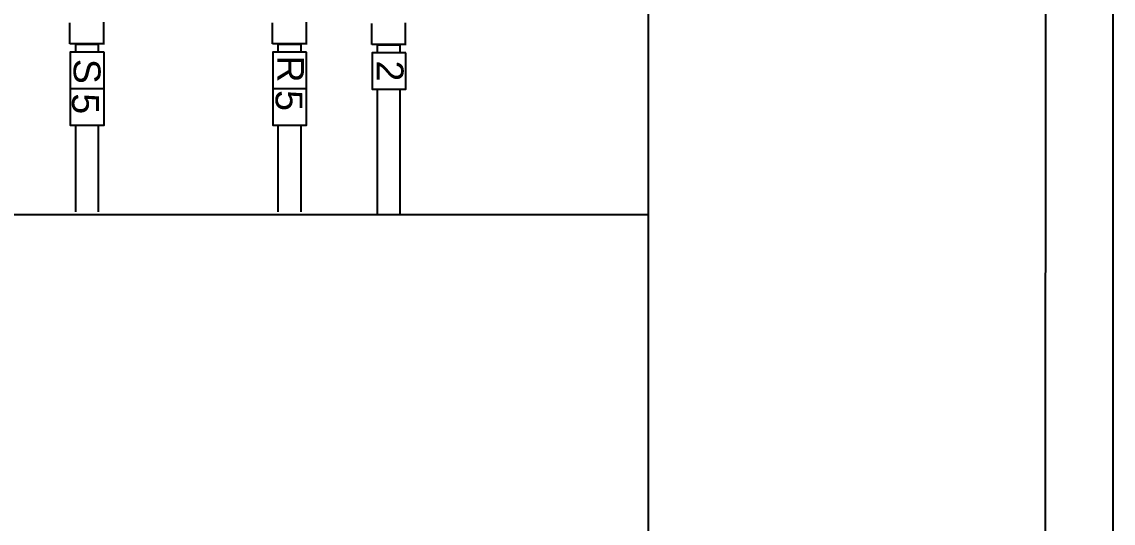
# Model space of a CAD drawing. Header units: millimetres. Extents: x 3609 to 5941, y 2453 to 3731.
# Drawn here: x 4373.2 to 4474.8, y 2668.1 to 2714.7 of the extents above; entities that cross this region are included whole.
import ezdxf

# ---------------------------------------------------------------- set-up
doc = ezdxf.new("R2010")
doc.units = ezdxf.units.MM
doc.styles.get("Standard").update_dxf_attribs({"font": 'arial.ttf'})

msp = doc.modelspace()

# ---------------------------------------------------------------- linework, layer by layer
for p, q in [((4474.79, 2453.1), (4474.79, 2905.1)), ((4468.43, 2510.9), (4468.58, 2846.92)), ((4431.54, 2543.58), (4431.54, 2814.28)), ((4377.67, 2712.68), (4377.67, 2714.64)), ((4380.83, 2712.62), (4380.83, 2714.71)), ((4396.52, 2712.68), (4396.52, 2714.64)), ((4399.69, 2712.62), (4399.69, 2714.71)), ((4405.76, 2712.63), (4405.76, 2714.59)), ((4408.92, 2712.57), (4408.92, 2714.65)), ((4380.83, 2712.68), (4377.67, 2712.68)), ((4380.32, 2712.62), (4378.17, 2712.62)), ((4378.17, 2712.62), (4378.17, 2711.91)), ((4380.32, 2711.91), (4380.32, 2712.62)), ((4399.69, 2712.68), (4396.52, 2712.68)), ((4399.18, 2712.62), (4397.03, 2712.62)), ((4397.03, 2712.62), (4397.03, 2711.91)), ((4399.18, 2711.91), (4399.18, 2712.62)), ((4408.92, 2712.63), (4405.76, 2712.63)), ((4408.41, 2712.57), (4406.26, 2712.57)), ((4406.26, 2712.57), (4406.26, 2711.85)), ((4408.41, 2711.85), (4408.41, 2712.57)), ((4378.17, 2708.54), (4378.17, 2708.49)), ((4380.32, 2708.49), (4380.32, 2708.54)), ((4397.03, 2708.54), (4397.03, 2708.49)), ((4399.18, 2708.49), (4399.18, 2708.54)), ((4406.26, 2708.48), (4406.26, 2708.43)), ((4406.26, 2708.46), (4406.26, 2696.76)), ((4408.41, 2708.43), (4408.41, 2708.48)), ((4408.41, 2696.76), (4408.41, 2708.46)), ((4378.17, 2705.12), (4378.17, 2697.05)), ((4380.32, 2697.05), (4380.32, 2705.12)), ((4397.03, 2705.12), (4397.03, 2697.05)), ((4399.18, 2697.05), (4399.18, 2705.12)), ((4170.99, 2696.8), (4431.49, 2696.8))]:
    msp.add_line(p, q)
for points in [[(4380.84, 2711.91), (4377.69, 2711.91), (4377.69, 2708.54), (4380.84, 2708.54)], [(4399.7, 2711.91), (4396.55, 2711.91), (4396.55, 2708.54), (4399.7, 2708.54)], [(4408.93, 2711.85), (4405.79, 2711.85), (4405.79, 2708.48), (4408.93, 2708.48)], [(4380.84, 2708.49), (4377.69, 2708.49), (4377.69, 2705.12), (4380.84, 2705.12)], [(4399.7, 2708.49), (4396.55, 2708.49), (4396.55, 2705.12), (4399.7, 2705.12)]]:
    msp.add_lwpolyline(points, close=True)

# ---------------------------------------------------------------- texts
at = {"char_height": 2.5, "attachment_point": 1, "rotation": 270}
for s, insert in [('S', (4380.51, 2711.29)), ('R', (4399.46, 2711.6)), ('2', (4408.72, 2711.13)), ('5', (4380.36, 2708.08)), ('5', (4399.31, 2708.38))]:
    msp.add_mtext_dynamic_manual_height_columns(s, width=2.2563, gutter_width=12.5, heights=[0], dxfattribs=dict(at, insert=insert))

doc.saveas('drawing.dxf')
